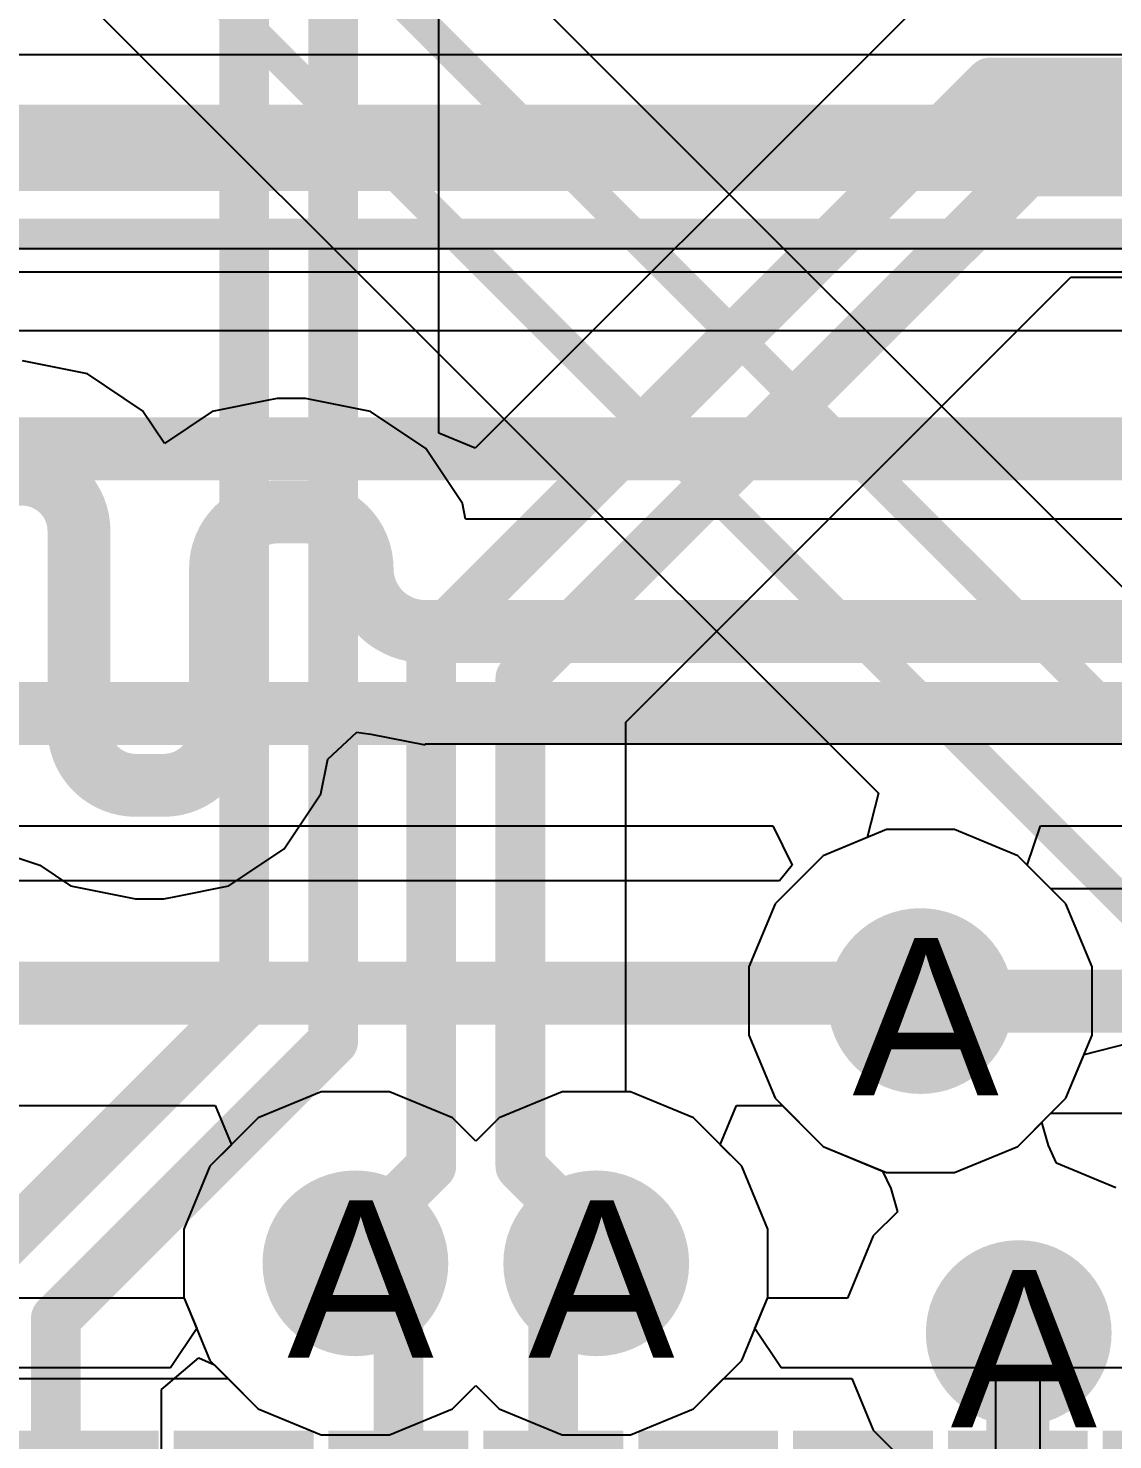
# Model space of a CAD drawing. Header units: inches. Extents: x 0 to 5271, y 0 to 5417.
# Drawn here: x 65.089 to 68.591, y 80.447 to 85.007 of the extents above; entities that cross this region are included whole.
import ezdxf

# ---------------------------------------------------------------- set-up
doc = ezdxf.new("R2010")
doc.units = ezdxf.units.IN
for name, color, linetype in [('Bottom Layer', 5, 'Continuous'), ('Drill Drawing', 1, 'Continuous'), ('L2_GND1', 16, 'Continuous'), ('L3_SIG1', 76, 'Continuous'), ('L4_PWR', 90, 'Continuous'), ('L5_GND2', 156, 'Continuous'), ('L6_SIG2', 130, 'Continuous'), ('L7_GND3', 216, 'Continuous'), ('Top Layer', 1, 'Continuous'), ('Top Solder', 216, 'Continuous'), ('Via Holes', 16, 'Continuous')]:
    doc.layers.add(name, color=color, linetype=linetype)
doc.styles.add('Arial', font='', dxfattribs={"height": 0.2})
doc.styles.get('Arial').set_extended_font_data('Arial')

# ---------------------------------------------------------------- blocks, each defined once
blk = doc.blocks.new('AS0B826_S78B_7H_23')
at = {"layer": 'Top Solder'}
for points in [[(-8.97592439, 26.43176578), (-8.52432509, 26.43176578), (-8.52432509, 24.33016978), (-8.97592439, 24.33016978)], [(-8.47579839, 26.43176578), (-8.02419909, 26.43176578), (-8.02419909, 24.33016978), (-8.47579839, 24.33016978)], [(-7.97592639, 26.43176578), (-7.52432709, 26.43176578), (-7.52432709, 24.33016978), (-7.97592639, 24.33016978)], [(-7.47580039, 26.43176578), (-7.02420109, 26.43176578), (-7.02420109, 24.33016978), (-7.47580039, 24.33016978)], [(-6.975674389999999, 26.43176578), (-6.524075089999999, 26.43176578), (-6.524075089999999, 24.33016978), (-6.975674389999999, 24.33016978)], [(-6.475548389999999, 26.43176578), (-6.023949089999999, 26.43176578), (-6.023949089999999, 24.33016978), (-6.475548389999999, 24.33016978)], [(-5.975676389999999, 26.43176578), (-5.52407709, 26.43176578), (-5.52407709, 24.33016978), (-5.975676389999999, 24.33016978)], [(-5.47555039, 26.43176578), (-5.02395109, 26.43176578), (-5.02395109, 24.33016978), (-5.47555039, 24.33016978)]]:
    blk.add_hatch(color=216, dxfattribs=at).paths.add_polyline_path(points)

msp = doc.modelspace()

# ---------------------------------------------------------------- hatches: boundary and pattern name
at = {"layer": 'Bottom Layer'}
h = msp.add_hatch(color=5, dxfattribs=at)
edge = h.paths.add_edge_path()
edge.add_arc((67.9704, 81.8642), 0.2999994, 0, 360)
h = msp.add_hatch(color=5, dxfattribs=at)
edge = h.paths.add_edge_path()
edge.add_arc((66.14540492, 81.01701347999999), 0.2999994, 0, 360)
h = msp.add_hatch(color=5, dxfattribs=at)
edge = h.paths.add_edge_path()
edge.add_arc((66.92320372, 81.01701347999999), 0.2999994, 0, 360)
h = msp.add_hatch(color=5, dxfattribs=at)
edge = h.paths.add_edge_path()
edge.add_arc((68.28764092, 80.79171548), 0.2999994, 0, 360)
at = {"layer": 'L2_GND1'}
h = msp.add_hatch(color=16, dxfattribs=at)
edge = h.paths.add_edge_path()
edge.add_arc((67.9704, 81.8642), 0.2999994, 0, 360)
h = msp.add_hatch(color=16, dxfattribs=at)
edge = h.paths.add_edge_path()
edge.add_arc((66.14540492, 81.01701347999999), 0.2999994, 0, 360)
h = msp.add_hatch(color=16, dxfattribs=at)
edge = h.paths.add_edge_path()
edge.add_arc((66.92320372, 81.01701347999999), 0.2999994, 0, 360)
h = msp.add_hatch(color=16, dxfattribs=at)
edge = h.paths.add_edge_path()
edge.add_arc((68.28764092, 80.79171548), 0.2999994, 0, 360)
at = {"layer": 'L3_SIG1'}
h = msp.add_hatch(color=76, dxfattribs=at)
edge = h.paths.add_edge_path()
edge.add_arc((67.9704, 81.8642), 0.2999994, 0, 360)
h = msp.add_hatch(color=76, dxfattribs=at)
edge = h.paths.add_edge_path()
edge.add_arc((66.14540492, 81.01701347999999), 0.2999994, 0, 360)
h = msp.add_hatch(color=76, dxfattribs=at)
edge = h.paths.add_edge_path()
edge.add_arc((66.92320372, 81.01701347999999), 0.2999994, 0, 360)
h = msp.add_hatch(color=76, dxfattribs=at)
edge = h.paths.add_edge_path()
edge.add_arc((68.28764092, 80.79171548), 0.2999994, 0, 360)
at = {"layer": 'L4_PWR'}
h = msp.add_hatch(color=90, dxfattribs=at)
edge = h.paths.add_edge_path()
edge.add_arc((67.9704, 81.8642), 0.2999994, 0, 360)
h = msp.add_hatch(color=90, dxfattribs=at)
edge = h.paths.add_edge_path()
edge.add_arc((66.14540492, 81.01701347999999), 0.2999994, 0, 360)
h = msp.add_hatch(color=90, dxfattribs=at)
edge = h.paths.add_edge_path()
edge.add_arc((66.92320372, 81.01701347999999), 0.2999994, 0, 360)
h = msp.add_hatch(color=90, dxfattribs=at)
edge = h.paths.add_edge_path()
edge.add_arc((68.28764092, 80.79171548), 0.2999994, 0, 360)
at = {"layer": 'L5_GND2'}
h = msp.add_hatch(color=156, dxfattribs=at)
edge = h.paths.add_edge_path()
edge.add_arc((67.9704, 81.8642), 0.2999994, 0, 360)
h = msp.add_hatch(color=156, dxfattribs=at)
edge = h.paths.add_edge_path()
edge.add_arc((66.14540492, 81.01701347999999), 0.2999994, 0, 360)
h = msp.add_hatch(color=156, dxfattribs=at)
edge = h.paths.add_edge_path()
edge.add_arc((66.92320372, 81.01701347999999), 0.2999994, 0, 360)
h = msp.add_hatch(color=156, dxfattribs=at)
edge = h.paths.add_edge_path()
edge.add_arc((68.28764092, 80.79171548), 0.2999994, 0, 360)
at = {"layer": 'L6_SIG2'}
h = msp.add_hatch(color=130, dxfattribs=at)
edge = h.paths.add_edge_path()
edge.add_arc((67.9704, 81.8642), 0.2999994, 0, 360)
h = msp.add_hatch(color=130, dxfattribs=at)
edge = h.paths.add_edge_path()
edge.add_arc((66.14540492, 81.01701347999999), 0.2999994, 0, 360)
h = msp.add_hatch(color=130, dxfattribs=at)
edge = h.paths.add_edge_path()
edge.add_arc((66.92320372, 81.01701347999999), 0.2999994, 0, 360)
h = msp.add_hatch(color=130, dxfattribs=at)
edge = h.paths.add_edge_path()
edge.add_arc((68.28764092, 80.79171548), 0.2999994, 0, 360)
at = {"layer": 'L7_GND3'}
h = msp.add_hatch(color=216, dxfattribs=at)
edge = h.paths.add_edge_path()
edge.add_arc((67.9704, 81.8642), 0.2999994, 0, 360)
h = msp.add_hatch(color=216, dxfattribs=at)
edge = h.paths.add_edge_path()
edge.add_arc((66.14540492, 81.01701347999999), 0.2999994, 0, 360)
h = msp.add_hatch(color=216, dxfattribs=at)
edge = h.paths.add_edge_path()
edge.add_arc((66.92320372, 81.01701347999999), 0.2999994, 0, 360)
h = msp.add_hatch(color=216, dxfattribs=at)
edge = h.paths.add_edge_path()
edge.add_arc((68.28764092, 80.79171548), 0.2999994, 0, 360)
at = {"layer": 'Top Layer'}
h = msp.add_hatch(color=1, dxfattribs=at)
edge = h.paths.add_edge_path()
edge.add_arc((67.9704, 81.8642), 0.2999994, 0, 360)
h = msp.add_hatch(color=1, dxfattribs=at)
edge = h.paths.add_edge_path()
edge.add_arc((66.14540492, 81.01701347999999), 0.2999994, 0, 360)
h = msp.add_hatch(color=1, dxfattribs=at)
edge = h.paths.add_edge_path()
edge.add_arc((66.92320372, 81.01701347999999), 0.2999994, 0, 360)
h = msp.add_hatch(color=1, dxfattribs=at)
edge = h.paths.add_edge_path()
edge.add_arc((68.28764092, 80.79171548), 0.2999994, 0, 360)
at = {"layer": 'Via Holes'}
h = msp.add_hatch(color=7, dxfattribs=at)
edge = h.paths.add_edge_path()
edge.add_arc((67.9704, 81.8642), 0.1499997, 0, 360)
h = msp.add_hatch(color=7, dxfattribs=at)
edge = h.paths.add_edge_path()
edge.add_arc((66.14540492, 81.01701347999999), 0.1499997, 0, 360)
h = msp.add_hatch(color=7, dxfattribs=at)
edge = h.paths.add_edge_path()
edge.add_arc((66.92320372, 81.01701347999999), 0.1499997, 0, 360)
h = msp.add_hatch(color=7, dxfattribs=at)
edge = h.paths.add_edge_path()
edge.add_arc((68.28764092, 80.79171548), 0.1499997, 0, 360)

# ---------------------------------------------------------------- linework, layer by layer
at = {"layer": 'Bottom Layer'}
for p, q in [((66.41471858, 83.69833653999999), (66.41471858, 95.3310006)), ((67.95494156, 85.07261878), (67.85958233999999, 84.97726209999999)), ((67.85956963999999, 84.97724939999999), (66.53205134, 83.64973364)), ((67.85957472, 84.97725702), (67.85956963999999, 84.97724939999999)), ((67.85958233999999, 84.97726209999999), (67.85957472, 84.97725702)), ((68.34174291999999, 84.0881224), (68.45644678, 84.20282879999999)), ((68.45644678, 84.20282879999999), (69.12533291999999, 84.20282879999999)), ((67.0191319, 82.76550884), (68.34173021999999, 84.08810969999999)), ((68.34173021999999, 84.08810969999999), (68.34173784, 84.08811478)), ((68.34173784, 84.08811478), (68.34174291999999, 84.0881224)), ((66.53205134, 83.64973364), (66.41471858, 83.69833653999999)), ((67.0191319, 81.57101288), (67.0191319, 82.76550884)), ((67.8602021, 82.41819939999999), (67.65658554, 82.3338587)), ((68.0805979, 82.41819939999999), (67.8602021, 82.41819939999999)), ((68.28421446, 82.3338587), (68.0805979, 82.41819939999999)), ((67.65658554, 82.3338587), (67.5007413, 82.17801446)), ((68.39130594, 82.22676722), (68.28421446, 82.3338587)), ((74.56870278, 82.22676722), (68.39130594, 82.22676722)), ((67.5007413, 82.17801446), (67.4164006, 81.9743979)), ((67.4164006, 81.9743979), (67.4164006, 81.7540021)), ((67.4164006, 81.7540021), (67.5007413, 81.55038554)), ((67.03340161999999, 81.57101288), (67.0191319, 81.57101288)), ((67.23701817999999, 81.48667217999999), (67.03340161999999, 81.57101288)), ((67.5007413, 81.55038554), (67.65658554, 81.39454129999999)), ((67.39286242, 81.33082793999999), (67.23701817999999, 81.48667217999999)), ((68.28421446, 81.39454129999999), (68.39130594, 81.50163278)), ((68.39130594, 81.50163278), (74.4185329, 81.50163278)), ((67.65658554, 81.39454129999999), (67.8602021, 81.31020059999999)), ((68.0805979, 81.31020059999999), (68.28421446, 81.39454129999999)), ((67.47720311999998, 81.12721137999999), (67.39286242, 81.33082793999999)), ((67.8602021, 81.31020059999999), (68.0805979, 81.31020059999999)), ((67.47720311999998, 80.90681558), (67.47720311999998, 81.12721137999999)), ((67.39286242, 80.70319901999999), (67.47720311999998, 80.90681558)), ((65.51901043999999, 80.60940697999999), (65.63955121999999, 80.71173087999999)), ((65.63955121999999, 80.71173087999999), (65.68985338, 80.68909186)), ((65.68985338, 80.68909186), (65.83159046, 80.54735477999999)), ((67.23701817999999, 80.54735477999999), (67.39286242, 80.70319901999999)), ((66.45921938, 80.54735477999999), (66.53430432, 80.62243971999999)), ((66.53430432, 80.62243971999999), (66.60938926, 80.54735477999999)), ((65.51901043999999, 78.07510927999999), (65.51901043999999, 80.60940697999999)), ((65.83159046, 80.54735477999999), (66.03520701999999, 80.46301408)), ((66.25560282, 80.46301408), (66.45921938, 80.54735477999999)), ((66.60938926, 80.54735477999999), (66.81300582, 80.46301408)), ((67.03340161999999, 80.46301408), (67.23701817999999, 80.54735477999999)), ((66.03520701999999, 80.46301408), (66.25560282, 80.46301408)), ((66.81300582, 80.46301408), (67.03340161999999, 80.46301408))]:
    msp.add_line(p, q, dxfattribs=at)
for points in [[(65.78599999999999, 81.85398665999999, 0.16077946, 0.16077946, 0), (65.78599999999999, 95.57120585999999, 0.16077946, 0.16077946, 0)], [(66.07377946, 81.734787, 0.16077946, 0.16077946, 0), (66.07377946, 95.57120585999999, 0.16077946, 0.16077946, 0)], [(68.10065628, 84.73617292, 0.16077946, 0.16077946, 0), (68.1960282, 84.83154483999999, 0.16077946, 0.16077946, 0)], [(68.1960282, 84.83154483999999, 0.16077946, 0.16077946, 0), (69.12533291999999, 84.83154483999999, 0.16077946, 0.16077946, 0)], [(66.39041585999999, 83.02593504, 0.16077946, 0.16077946, 0), (68.10065628, 84.73617546, 0.16077946, 0.16077946, 0)], [(68.10065628, 84.73617292, 0.16077946, 0.16077946, 0), (68.10065628, 84.73617546, 0.16077946, 0.16077946, 0)], [(68.10065374, 84.32919634, 0.16077946, 0.16077946, 0), (68.31522532, 84.54376792, 0.16077946, 0.16077946, 0)], [(68.31522532, 84.54376792, 0.16077946, 0.16077946, 0), (69.12533291999999, 84.54376792, 0.16077946, 0.16077946, 0)], [(66.67819277999999, 82.90673284, 0.16077946, 0.16077946, 0), (68.10065628, 84.32919634, 0.16077946, 0.16077946, 0)], [(68.10065374, 84.32919634, 0.16077946, 0.16077946, 0), (68.10065628, 84.32919634, 0.16077946, 0.16077946, 0)], [(66.39041078, 83.02593504, 0.16077946, 0.16077946, 0), (66.39041332, 83.02593504, 0.16077946, 0.16077946, 0)], [(66.39041332, 81.33080761999999, 0.16077946, 0.16077946, 0), (66.39041332, 83.02593504, 0.16077946, 0.16077946, 0)], [(66.39041332, 83.02593504, 0.16077946, 0.16077946, 0), (66.39041585999999, 83.02593504, 0.16077946, 0.16077946, 0)], [(66.67819277999999, 81.33080761999999, 0.16077946, 0.16077946, 0), (66.67819277999999, 82.90673284, 0.16077946, 0.16077946, 0)], [(67.9704, 81.8642, 0.2032, 0.2032, 0), (74.56871548, 81.8642, 0.2032, 0.2032, 0)], [(64.89029185999999, 80.95827852000001, 0.16077946, 0.16077946, 0), (65.78599999999999, 81.85398665999999, 0.16077946, 0.16077946, 0)], [(65.17807132, 80.83907886, 0.16077946, 0.16077946, 0), (66.07377946, 81.734787, 0.16077946, 0.16077946, 0)], [(66.14540492, 81.08579922, 0.16077946, 0.16077946, 0), (66.39041332, 81.33080761999999, 0.16077946, 0.16077946, 0)], [(66.67819277999999, 81.33080761999999, 0.16077946, 0.16077946, 0), (66.92320372, 81.08579668, 0.16077946, 0.16077946, 0)], [(66.14540492, 81.01701347999999, 0.16077946, 0.16077946, 0), (66.14540492, 81.08579922, 0.16077946, 0.16077946, 0)], [(66.92320372, 81.01701347999999, 0.16077946, 0.16077946, 0), (66.92320372, 81.08579668, 0.16077946, 0.16077946, 0)], [(65.17807132, 77.83490402, 0.16077946, 0.16077946, 0), (65.17807132, 80.83907886, 0.16077946, 0.16077946, 0)]]:
    msp.add_lwpolyline(points, format="xyseb", dxfattribs=at)
for points in [[(68.1558327, 84.83154483999999, 0.08038846, 0.08038846, 1), (68.2362237, 84.83154483999999, 0.08038846, 0.08038846, 1)], [(68.1558327, 84.83154483999999, 0.08038846, 0.08038846, 1), (68.2362237, 84.83154483999999, 0.08038846, 0.08038846, 1)], [(68.06046077999999, 84.73617546, 0.08038846, 0.08038846, 1), (68.14085177999999, 84.73617546, 0.08038846, 0.08038846, 1)], [(68.06046077999999, 84.73617546, 0.08038846, 0.08038846, 1), (68.14085177999999, 84.73617546, 0.08038846, 0.08038846, 1)], [(68.06046077999999, 84.73617292, 0.08038846, 0.08038846, 1), (68.14085177999999, 84.73617292, 0.08038846, 0.08038846, 1)], [(68.06046077999999, 84.73617292, 0.08038846, 0.08038846, 1), (68.14085177999999, 84.73617292, 0.08038846, 0.08038846, 1)], [(68.27502982, 84.54376792, 0.08038846, 0.08038846, 1), (68.35542081999999, 84.54376792, 0.08038846, 0.08038846, 1)], [(68.27502982, 84.54376792, 0.08038846, 0.08038846, 1), (68.35542081999999, 84.54376792, 0.08038846, 0.08038846, 1)], [(68.06045823999999, 84.32919634, 0.08038846, 0.08038846, 1), (68.14084924, 84.32919634, 0.08038846, 0.08038846, 1)], [(68.06045823999999, 84.32919634, 0.08038846, 0.08038846, 1), (68.14084924, 84.32919634, 0.08038846, 0.08038846, 1)], [(68.06046077999999, 84.32919634, 0.08038846, 0.08038846, 1), (68.14085177999999, 84.32919634, 0.08038846, 0.08038846, 1)], [(68.06046077999999, 84.32919634, 0.08038846, 0.08038846, 1), (68.14085177999999, 84.32919634, 0.08038846, 0.08038846, 1)], [(66.35021527999999, 83.02593504, 0.08038846, 0.08038846, 1), (66.43060627999999, 83.02593504, 0.08038846, 0.08038846, 1)], [(66.35021782, 83.02593504, 0.08038846, 0.08038846, 1), (66.43060882, 83.02593504, 0.08038846, 0.08038846, 1)], [(66.35021782, 83.02593504, 0.08038846, 0.08038846, 1), (66.43060882, 83.02593504, 0.08038846, 0.08038846, 1)], [(66.35021782, 83.02593504, 0.08038846, 0.08038846, 1), (66.43060882, 83.02593504, 0.08038846, 0.08038846, 1)], [(66.35022036, 83.02593504, 0.08038846, 0.08038846, 1), (66.43061136, 83.02593504, 0.08038846, 0.08038846, 1)], [(66.35022036, 83.02593504, 0.08038846, 0.08038846, 1), (66.43061136, 83.02593504, 0.08038846, 0.08038846, 1)], [(66.63799728, 82.90673284, 0.08038846, 0.08038846, 1), (66.71838828, 82.90673284, 0.08038846, 0.08038846, 1)], [(66.63799728, 82.90673284, 0.08038846, 0.08038846, 1), (66.71838828, 82.90673284, 0.08038846, 0.08038846, 1)], [(67.91959999999999, 81.8642, 0.1016, 0.1016, 1), (68.0212, 81.8642, 0.1016, 0.1016, 1)], [(65.74580449999999, 81.85398665999999, 0.08038846, 0.08038846, 1), (65.8261955, 81.85398665999999, 0.08038846, 0.08038846, 1)], [(65.74580449999999, 81.85398665999999, 0.08038846, 0.08038846, 1), (65.8261955, 81.85398665999999, 0.08038846, 0.08038846, 1)], [(66.03358396, 81.734787, 0.08038846, 0.08038846, 1), (66.11397496, 81.734787, 0.08038846, 0.08038846, 1)], [(66.03358396, 81.734787, 0.08038846, 0.08038846, 1), (66.11397496, 81.734787, 0.08038846, 0.08038846, 1)], [(66.35021782, 81.33080761999999, 0.08038846, 0.08038846, 1), (66.43060882, 81.33080761999999, 0.08038846, 0.08038846, 1)], [(66.35021782, 81.33080761999999, 0.08038846, 0.08038846, 1), (66.43060882, 81.33080761999999, 0.08038846, 0.08038846, 1)], [(66.63799728, 81.33080761999999, 0.08038846, 0.08038846, 1), (66.71838828, 81.33080761999999, 0.08038846, 0.08038846, 1)], [(66.63799728, 81.33080761999999, 0.08038846, 0.08038846, 1), (66.71838828, 81.33080761999999, 0.08038846, 0.08038846, 1)], [(66.10520942, 81.08579922, 0.08038846, 0.08038846, 1), (66.18560042, 81.08579922, 0.08038846, 0.08038846, 1)], [(66.10520942, 81.08579922, 0.08038846, 0.08038846, 1), (66.18560042, 81.08579922, 0.08038846, 0.08038846, 1)], [(66.88300822000001, 81.08579668, 0.08038846, 0.08038846, 1), (66.96339921999999, 81.08579668, 0.08038846, 0.08038846, 1)], [(66.88300822000001, 81.08579668, 0.08038846, 0.08038846, 1), (66.96339921999999, 81.08579668, 0.08038846, 0.08038846, 1)], [(66.10520942, 81.01701347999999, 0.08038846, 0.08038846, 1), (66.18560042, 81.01701347999999, 0.08038846, 0.08038846, 1)], [(66.88300822000001, 81.01701347999999, 0.08038846, 0.08038846, 1), (66.96339921999999, 81.01701347999999, 0.08038846, 0.08038846, 1)], [(65.13787581999999, 80.83907886, 0.08038846, 0.08038846, 1), (65.21826682, 80.83907886, 0.08038846, 0.08038846, 1)], [(65.13787581999999, 80.83907886, 0.08038846, 0.08038846, 1), (65.21826682, 80.83907886, 0.08038846, 0.08038846, 1)]]:
    msp.add_lwpolyline(points, format="xyseb", close=True, dxfattribs=at)
at = {"layer": 'L2_GND1'}
for p, q in [((60.80313468, 84.21943278), (110.08581742, 84.21943278)), ((65.10258759999999, 83.9256132), (65.06973778, 83.9321537)), ((65.27983642, 83.89035546), (65.10258759999999, 83.9256132)), ((65.45795392, 83.77134122), (65.27983642, 83.89035546)), ((65.89268761999999, 83.8102591), (65.85983526, 83.8037186)), ((65.98413778, 83.8102591), (65.89268761999999, 83.8102591)), ((65.89268761999999, 83.8102591), (65.89268761999999, 83.8102591)), ((66.0169876, 83.8037186), (65.98413778, 83.8102591)), ((65.52861926, 83.66558323999999), (65.45795392, 83.77134122)), ((65.68258898, 83.76846086), (65.52861926, 83.66558323999999)), ((65.85983526, 83.8037186), (65.68258898, 83.76846086)), ((66.19423642, 83.76846086), (66.0169876, 83.8037186)), ((66.37235392, 83.64944661999999), (66.19423642, 83.76846086)), ((66.49136816, 83.47132912), (66.37235392, 83.64944661999999)), ((66.50146466, 83.42056722), (66.49136816, 83.47132912)), ((101.4475873, 83.42056722), (66.50146466, 83.42056722)), ((66.05648714, 82.64601961999999), (66.15006328, 82.73285714)), ((66.15006328, 82.73285714), (66.16349987999999, 82.73094452)), ((66.16349987999999, 82.73094452), (66.19561309999999, 82.72618202)), ((66.19561309999999, 82.72618202), (66.3702127, 82.69145259999999)), ((66.3702127, 82.69145259999999), (66.3702127, 82.69543278)), ((66.3702127, 82.69543278), (88.49749381999999, 82.69543278)), ((66.03416816, 82.5338202), (66.05648714, 82.64601961999999)), ((65.91515392, 82.3557027), (66.03416816, 82.5338202)), ((67.8602021, 82.41819939999999), (67.65658554, 82.3338587)), ((68.0805979, 82.41819939999999), (67.8602021, 82.41819939999999)), ((68.28421446, 82.3338587), (68.0805979, 82.41819939999999)), ((65.73703642, 82.23668846), (65.91515392, 82.3557027)), ((65.00075138, 82.34465877999999), (65.12581082, 82.30322376)), ((65.12581082, 82.30322376), (65.22538897999999, 82.23668846)), ((67.65658554, 82.3338587), (67.5007413, 82.17801446)), ((68.4400587, 82.17801446), (68.28421446, 82.3338587)), ((65.22538897999999, 82.23668846), (65.4026378, 82.20143072)), ((65.55979014, 82.20143072), (65.73703642, 82.23668846)), ((65.4026378, 82.20143072), (65.43548761999999, 82.19489022)), ((65.43548761999999, 82.19489022), (65.52693778, 82.19489022)), ((65.52693778, 82.19489022), (65.55979014, 82.20143072)), ((65.52693778, 82.19489022), (65.52693778, 82.19489022)), ((67.5007413, 82.17801446), (67.4164006, 81.9743979)), ((68.52439940000001, 81.9743979), (68.4400587, 82.17801446)), ((67.4164006, 81.9743979), (67.4164006, 81.7540021)), ((68.52439940000001, 81.7540021), (68.52439940000001, 81.9743979)), ((67.4164006, 81.7540021), (67.5007413, 81.55038554)), ((68.4400587, 81.55038554), (68.52439940000001, 81.7540021)), ((66.03520701999999, 81.57101288), (65.83159046, 81.48667217999999)), ((66.25560282, 81.57101288), (66.03520701999999, 81.57101288)), ((66.45921938, 81.48667217999999), (66.25560282, 81.57101288)), ((66.81300582, 81.57101288), (66.60938926, 81.48667217999999)), ((67.03340161999999, 81.57101288), (66.81300582, 81.57101288)), ((67.23701817999999, 81.48667217999999), (67.03340161999999, 81.57101288)), ((67.5007413, 81.55038554), (67.65658554, 81.39454129999999)), ((68.28421446, 81.39454129999999), (68.4400587, 81.55038554)), ((65.83159046, 81.48667217999999), (65.67574622, 81.33082793999999)), ((66.53430432, 81.41158723999999), (66.45921938, 81.48667217999999)), ((66.60938926, 81.48667217999999), (66.53430432, 81.41158723999999)), ((67.39286242, 81.33082793999999), (67.23701817999999, 81.48667217999999)), ((67.65658554, 81.39454129999999), (67.8602021, 81.31020059999999)), ((68.0805979, 81.31020059999999), (68.28421446, 81.39454129999999)), ((65.67574622, 81.33082793999999), (65.59140552, 81.12721137999999)), ((67.47720311999998, 81.12721137999999), (67.39286242, 81.33082793999999)), ((67.8602021, 81.31020059999999), (68.0805979, 81.31020059999999)), ((65.59140552, 81.12721137999999), (65.59140552, 80.90681558)), ((67.47720311999998, 80.90681558), (67.47720311999998, 81.12721137999999)), ((65.59140552, 80.90681558), (65.67574622, 80.70319901999999)), ((67.39286242, 80.70319901999999), (67.47720311999998, 80.90681558)), ((65.67574622, 80.70319901999999), (65.83159046, 80.54735477999999)), ((67.23701817999999, 80.54735477999999), (67.39286242, 80.70319901999999)), ((66.45921938, 80.54735477999999), (66.53430432, 80.62243971999999)), ((66.53430432, 80.62243971999999), (66.60938926, 80.54735477999999)), ((65.83159046, 80.54735477999999), (66.03520701999999, 80.46301408)), ((66.25560282, 80.46301408), (66.45921938, 80.54735477999999)), ((66.60938926, 80.54735477999999), (66.81300582, 80.46301408)), ((67.03340161999999, 80.46301408), (67.23701817999999, 80.54735477999999)), ((66.03520701999999, 80.46301408), (66.25560282, 80.46301408)), ((66.81300582, 80.46301408), (67.03340161999999, 80.46301408))]:
    msp.add_line(p, q, dxfattribs=at)
for points in [[(61.75212439999999, 84.582, 0.2032, 0.2032, 0), (110.236, 84.582, 0.2032, 0.2032, 0)], [(64.9782927, 83.566, 0.2032, 0.2032, 0), (65.06973269999999, 83.566, 0.2032, 0.2032, 0)], [(65.06973269999999, 83.566, 0.2032, 0.2032, -0.4142135623730951), (65.2526127, 83.38311999999999, 0.2032, 0.2032, 0)], [(65.70981269999999, 83.2612254, 0.2032, 0.2032, -0.4142135623730951), (65.8926927, 83.44410539999998, 0.2032, 0.2032, 0)], [(65.8926927, 83.44410539999998, 0.2032, 0.2032, 0), (65.98413269999999, 83.44410539999998, 0.2032, 0.2032, 0)], [(65.98413269999999, 83.44410539999998, 0.2032, 0.2032, -0.4142135623730951), (66.1670127, 83.2612254, 0.2032, 0.2032, 0)], [(65.2526127, 82.74392392, 0.2032, 0.2032, 0), (65.2526127, 83.38311999999999, 0.2032, 0.2032, 0)], [(65.70981269999999, 82.74392392, 0.2032, 0.2032, 0), (65.70981269999999, 83.2612254, 0.2032, 0.2032, 0)], [(66.1670127, 83.2612, 0.2032, 0.2032, 0), (66.1670127, 83.2612254, 0.2032, 0.2032, 0)], [(66.3702127, 83.05799999999999, 0.2032, 0.2032, -0.4142135623730951), (66.1670127, 83.2612, 0.2032, 0.2032, 0)], [(66.3702127, 83.05799999999999, 0.2032, 0.2032, 0), (68.29906076, 83.05799999999999, 0.2032, 0.2032, 0)], [(68.29906076, 83.05799999999999, 0.2032, 0.2032, 0), (101.4476, 83.05799999999999, 0.2032, 0.2032, 0)], [(65.4354927, 82.56104391999999, 0.2032, 0.2032, -0.4142135623730951), (65.2526127, 82.74392392, 0.2032, 0.2032, 0)], [(65.70981269999999, 82.74392392, 0.2032, 0.2032, -0.4142135623730951), (65.5269327, 82.56104391999999, 0.2032, 0.2032, 0)], [(65.4354927, 82.56104391999999, 0.2032, 0.2032, 0), (65.5269327, 82.56104391999999, 0.2032, 0.2032, 0)]]:
    msp.add_lwpolyline(points, format="xyseb", dxfattribs=at)
for points in [[(65.0189327, 83.566, 0.1016, 0.1016, 1), (65.1205327, 83.566, 0.1016, 0.1016, 1)], [(65.0189327, 83.566, 0.1016, 0.1016, 1), (65.1205327, 83.566, 0.1016, 0.1016, 1)], [(65.8418927, 83.44410539999998, 0.1016, 0.1016, 1), (65.9434927, 83.44410539999998, 0.1016, 0.1016, 1)], [(65.8418927, 83.44410539999998, 0.1016, 0.1016, 1), (65.9434927, 83.44410539999998, 0.1016, 0.1016, 1)], [(65.9333327, 83.44410539999998, 0.1016, 0.1016, 1), (66.0349327, 83.44410539999998, 0.1016, 0.1016, 1)], [(65.9333327, 83.44410539999998, 0.1016, 0.1016, 1), (66.0349327, 83.44410539999998, 0.1016, 0.1016, 1)], [(65.20181269999999, 83.38311999999999, 0.1016, 0.1016, 1), (65.3034127, 83.38311999999999, 0.1016, 0.1016, 1)], [(65.20181269999999, 83.38311999999999, 0.1016, 0.1016, 1), (65.3034127, 83.38311999999999, 0.1016, 0.1016, 1)], [(65.65901269999999, 83.2612254, 0.1016, 0.1016, 1), (65.7606127, 83.2612254, 0.1016, 0.1016, 1)], [(65.65901269999999, 83.2612254, 0.1016, 0.1016, 1), (65.7606127, 83.2612254, 0.1016, 0.1016, 1)], [(66.11621269999999, 83.2612254, 0.1016, 0.1016, 1), (66.2178127, 83.2612254, 0.1016, 0.1016, 1)], [(66.11621269999999, 83.2612254, 0.1016, 0.1016, 1), (66.2178127, 83.2612254, 0.1016, 0.1016, 1)], [(66.11621269999999, 83.2612, 0.1016, 0.1016, 1), (66.2178127, 83.2612, 0.1016, 0.1016, 1)], [(66.11621269999999, 83.2612, 0.1016, 0.1016, 1), (66.2178127, 83.2612, 0.1016, 0.1016, 1)], [(66.31941269999999, 83.05799999999999, 0.1016, 0.1016, 1), (66.42101269999999, 83.05799999999999, 0.1016, 0.1016, 1)], [(66.31941269999999, 83.05799999999999, 0.1016, 0.1016, 1), (66.42101269999999, 83.05799999999999, 0.1016, 0.1016, 1)], [(68.24826076, 83.05799999999999, 0.1016, 0.1016, 1), (68.34986076, 83.05799999999999, 0.1016, 0.1016, 1)], [(68.24826076, 83.05799999999999, 0.1016, 0.1016, 1), (68.34986076, 83.05799999999999, 0.1016, 0.1016, 1)], [(65.20181269999999, 82.74392392, 0.1016, 0.1016, 1), (65.3034127, 82.74392392, 0.1016, 0.1016, 1)], [(65.20181269999999, 82.74392392, 0.1016, 0.1016, 1), (65.3034127, 82.74392392, 0.1016, 0.1016, 1)], [(65.65901269999999, 82.74392392, 0.1016, 0.1016, 1), (65.7606127, 82.74392392, 0.1016, 0.1016, 1)], [(65.65901269999999, 82.74392392, 0.1016, 0.1016, 1), (65.7606127, 82.74392392, 0.1016, 0.1016, 1)], [(65.38469269999999, 82.56104391999999, 0.1016, 0.1016, 1), (65.48629269999999, 82.56104391999999, 0.1016, 0.1016, 1)], [(65.38469269999999, 82.56104391999999, 0.1016, 0.1016, 1), (65.48629269999999, 82.56104391999999, 0.1016, 0.1016, 1)], [(65.4761327, 82.56104391999999, 0.1016, 0.1016, 1), (65.5777327, 82.56104391999999, 0.1016, 0.1016, 1)], [(65.4761327, 82.56104391999999, 0.1016, 0.1016, 1), (65.5777327, 82.56104391999999, 0.1016, 0.1016, 1)]]:
    msp.add_lwpolyline(points, format="xyseb", close=True, dxfattribs=at)
at = {"layer": 'L3_SIG1'}
for p, q in [((67.8602021, 82.41819939999999), (67.65658554, 82.3338587)), ((68.0805979, 82.41819939999999), (67.8602021, 82.41819939999999)), ((68.28421446, 82.3338587), (68.0805979, 82.41819939999999)), ((67.65658554, 82.3338587), (67.5007413, 82.17801446)), ((68.4400587, 82.17801446), (68.28421446, 82.3338587)), ((67.5007413, 82.17801446), (67.4164006, 81.9743979)), ((68.52439940000001, 81.9743979), (68.4400587, 82.17801446)), ((67.4164006, 81.9743979), (67.4164006, 81.7540021)), ((68.52439940000001, 81.7540021), (68.52439940000001, 81.9743979)), ((67.4164006, 81.7540021), (67.5007413, 81.55038554)), ((68.4400587, 81.55038554), (68.52439940000001, 81.7540021)), ((66.03520701999999, 81.57101288), (65.83159046, 81.48667217999999)), ((66.25560282, 81.57101288), (66.03520701999999, 81.57101288)), ((66.45921938, 81.48667217999999), (66.25560282, 81.57101288)), ((66.81300582, 81.57101288), (66.60938926, 81.48667217999999)), ((67.03340161999999, 81.57101288), (66.81300582, 81.57101288)), ((67.23701817999999, 81.48667217999999), (67.03340161999999, 81.57101288)), ((67.5007413, 81.55038554), (67.65658554, 81.39454129999999)), ((68.28421446, 81.39454129999999), (68.4400587, 81.55038554)), ((65.83159046, 81.48667217999999), (65.67574622, 81.33082793999999)), ((66.53430432, 81.41158723999999), (66.45921938, 81.48667217999999)), ((66.60938926, 81.48667217999999), (66.53430432, 81.41158723999999)), ((67.39286242, 81.33082793999999), (67.23701817999999, 81.48667217999999)), ((67.65658554, 81.39454129999999), (67.8602021, 81.31020059999999)), ((68.0805979, 81.31020059999999), (68.28421446, 81.39454129999999)), ((65.67574622, 81.33082793999999), (65.59140552, 81.12721137999999)), ((67.47720311999998, 81.12721137999999), (67.39286242, 81.33082793999999)), ((67.8602021, 81.31020059999999), (68.0805979, 81.31020059999999)), ((65.59140552, 81.12721137999999), (65.59140552, 80.90681558)), ((67.47720311999998, 80.90681558), (67.47720311999998, 81.12721137999999)), ((65.59140552, 80.90681558), (65.67574622, 80.70319901999999)), ((67.39286242, 80.70319901999999), (67.47720311999998, 80.90681558)), ((65.67574622, 80.70319901999999), (65.83159046, 80.54735477999999)), ((67.23701817999999, 80.54735477999999), (67.39286242, 80.70319901999999)), ((66.45921938, 80.54735477999999), (66.53430432, 80.62243971999999)), ((66.53430432, 80.62243971999999), (66.60938926, 80.54735477999999)), ((65.83159046, 80.54735477999999), (66.03520701999999, 80.46301408)), ((66.25560282, 80.46301408), (66.45921938, 80.54735477999999)), ((66.60938926, 80.54735477999999), (66.81300582, 80.46301408)), ((67.03340161999999, 80.46301408), (67.23701817999999, 80.54735477999999)), ((66.03520701999999, 80.46301408), (66.25560282, 80.46301408)), ((66.81300582, 80.46301408), (67.03340161999999, 80.46301408))]:
    msp.add_line(p, q, dxfattribs=at)
at = {"layer": 'L4_PWR'}
for p, q in [((67.8602021, 82.41819939999999), (67.65658554, 82.3338587)), ((68.0805979, 82.41819939999999), (67.8602021, 82.41819939999999)), ((68.28421446, 82.3338587), (68.0805979, 82.41819939999999)), ((67.65658554, 82.3338587), (67.5007413, 82.17801446)), ((68.4400587, 82.17801446), (68.28421446, 82.3338587)), ((67.5007413, 82.17801446), (67.4164006, 81.9743979)), ((68.52439940000001, 81.9743979), (68.4400587, 82.17801446)), ((67.4164006, 81.9743979), (67.4164006, 81.7540021)), ((68.52439940000001, 81.7540021), (68.52439940000001, 81.9743979)), ((67.4164006, 81.7540021), (67.5007413, 81.55038554)), ((68.4400587, 81.55038554), (68.52439940000001, 81.7540021)), ((66.03520701999999, 81.57101288), (65.83159046, 81.48667217999999)), ((66.25560282, 81.57101288), (66.03520701999999, 81.57101288)), ((66.45921938, 81.48667217999999), (66.25560282, 81.57101288)), ((66.81300582, 81.57101288), (66.60938926, 81.48667217999999)), ((67.03340161999999, 81.57101288), (66.81300582, 81.57101288)), ((67.23701817999999, 81.48667217999999), (67.03340161999999, 81.57101288)), ((67.5007413, 81.55038554), (67.65658554, 81.39454129999999)), ((68.36238804, 81.47271488), (68.4400587, 81.55038554)), ((65.83159046, 81.48667217999999), (65.67574622, 81.33082793999999)), ((66.53430432, 81.41158723999999), (66.45921938, 81.48667217999999)), ((66.60938926, 81.48667217999999), (66.53430432, 81.41158723999999)), ((67.39286242, 81.33082793999999), (67.23701817999999, 81.48667217999999)), ((68.38337606, 81.39752834), (68.36238804, 81.47271488)), ((67.65658554, 81.39454129999999), (67.84807106, 81.31522471999999)), ((68.40996985999999, 81.34069075999999), (68.38337606, 81.39752834)), ((65.67574622, 81.33082793999999), (65.59140552, 81.12721137999999)), ((67.47720311999998, 81.12721137999999), (67.39286242, 81.33082793999999)), ((67.84807106, 81.31522471999999), (67.87466486, 81.25838714)), ((68.60145538, 81.26137417999999), (68.40996985999999, 81.34069075999999)), ((67.87466486, 81.25838714), (67.89565288, 81.18320059999999)), ((67.89565288, 81.18320059999999), (67.81798222, 81.10552994)), ((65.59140552, 81.12721137999999), (65.59140552, 80.90681812)), ((67.47720311999998, 80.90681812), (67.47720311999998, 81.12721137999999)), ((67.81798222, 81.10552994), (67.73449496, 80.90397586)), ((65.5895056, 80.90397586), (64.9916658, 80.90397586)), ((65.59140552, 80.90681812), (65.5895056, 80.90397586)), ((67.47910304, 80.90397586), (67.47720311999998, 80.90681812)), ((67.73449496, 80.90397586), (67.47910304, 80.90397586)), ((58.37966987999999, 80.645), (65.73394524, 80.645)), ((65.73394524, 80.645), (65.83159046, 80.54735477999999)), ((66.45921938, 80.54735477999999), (66.53430432, 80.62243971999999)), ((66.53430432, 80.62243971999999), (66.60938926, 80.54735477999999)), ((67.23701817999999, 80.54735477999999), (67.3346634, 80.645)), ((67.3346634, 80.645), (67.74876721999999, 80.645)), ((67.74876721999999, 80.645), (67.81798222, 80.47790101999999)), ((65.83159046, 80.54735477999999), (66.03520701999999, 80.46301408)), ((66.25560282, 80.46301408), (66.45921938, 80.54735477999999)), ((66.60938926, 80.54735477999999), (66.81300582, 80.46301408)), ((67.03340161999999, 80.46301408), (67.23701817999999, 80.54735477999999)), ((67.81798222, 80.47790101999999), (67.97382646, 80.32205678)), ((66.03520701999999, 80.46301408), (66.25560282, 80.46301408)), ((66.81300582, 80.46301408), (67.03340161999999, 80.46301408))]:
    msp.add_line(p, q, dxfattribs=at)
at = {"layer": 'L5_GND2'}
for p, q in [((81.97969379999999, 84.92067598), (64.14964056, 84.92067598)), ((55.73338612, 84.0298929), (82.06660498, 84.0298929)), ((67.8602021, 82.41819939999999), (67.65658554, 82.3338587)), ((68.0805979, 82.41819939999999), (67.8602021, 82.41819939999999)), ((68.28421446, 82.3338587), (68.0805979, 82.41819939999999)), ((67.65658554, 82.3338587), (67.5007413, 82.17801446)), ((68.4400587, 82.17801446), (68.28421446, 82.3338587)), ((67.5007413, 82.17801446), (67.4164006, 81.9743979)), ((68.52439940000001, 81.9743979), (68.4400587, 82.17801446)), ((67.4164006, 81.9743979), (67.4164006, 81.7540021)), ((68.52439940000001, 81.7540021), (68.52439940000001, 81.9743979)), ((67.4164006, 81.7540021), (67.5007413, 81.55038554)), ((68.4400587, 81.55038554), (68.52439940000001, 81.7540021)), ((66.03520701999999, 81.57101288), (65.83159046, 81.48667217999999)), ((66.25560282, 81.57101288), (66.03520701999999, 81.57101288)), ((66.45921938, 81.48667217999999), (66.25560282, 81.57101288)), ((66.81300582, 81.57101288), (66.60938926, 81.48667217999999)), ((67.03340161999999, 81.57101288), (66.81300582, 81.57101288)), ((67.23701817999999, 81.48667217999999), (67.03340161999999, 81.57101288)), ((67.5007413, 81.55038554), (67.65658554, 81.39454129999999)), ((68.28421446, 81.39454129999999), (68.4400587, 81.55038554)), ((65.83159046, 81.48667217999999), (65.67574622, 81.33082793999999)), ((66.53430432, 81.41158723999999), (66.45921938, 81.48667217999999)), ((66.60938926, 81.48667217999999), (66.53430432, 81.41158723999999)), ((67.39286242, 81.33082793999999), (67.23701817999999, 81.48667217999999)), ((67.65658554, 81.39454129999999), (67.8602021, 81.31020059999999)), ((68.0805979, 81.31020059999999), (68.28421446, 81.39454129999999)), ((65.67574622, 81.33082793999999), (65.59140552, 81.12721137999999)), ((67.47720311999998, 81.12721137999999), (67.39286242, 81.33082793999999)), ((67.8602021, 81.31020059999999), (68.0805979, 81.31020059999999)), ((65.59140552, 81.12721137999999), (65.59140552, 80.90681558)), ((67.47720311999998, 80.90681558), (67.47720311999998, 81.12721137999999)), ((65.59140552, 80.90681558), (65.67574622, 80.70319901999999)), ((67.39286242, 80.70319901999999), (67.47720311999998, 80.90681558)), ((65.67574622, 80.70319901999999), (65.83159046, 80.54735477999999)), ((67.23701817999999, 80.54735477999999), (67.39286242, 80.70319901999999)), ((66.45921938, 80.54735477999999), (66.53430432, 80.62243971999999)), ((66.53430432, 80.62243971999999), (66.60938926, 80.54735477999999)), ((65.83159046, 80.54735477999999), (66.03520701999999, 80.46301408)), ((66.25560282, 80.46301408), (66.45921938, 80.54735477999999)), ((66.60938926, 80.54735477999999), (66.81300582, 80.46301408)), ((67.03340161999999, 80.46301408), (67.23701817999999, 80.54735477999999)), ((66.03520701999999, 80.46301408), (66.25560282, 80.46301408)), ((66.81300582, 80.46301408), (67.03340161999999, 80.46301408))]:
    msp.add_line(p, q, dxfattribs=at)
for points in [[(64.42308172, 84.60990444, 0.1016, 0.1016, 0), (82.30685088, 84.60990444, 0.1016, 0.1016, 0)], [(50.3537474, 84.34066444, 0.1016, 0.1016, 0), (82.19532964, 84.34066444, 0.1016, 0.1016, 0)]]:
    msp.add_lwpolyline(points, format="xyseb", dxfattribs=at)
at = {"layer": 'L6_SIG2'}
for p, q in [((62.21114049999999, 82.43051586), (67.49351753999998, 82.43051586)), ((67.49351753999998, 82.43051586), (67.5554275, 82.30351585999999)), ((68.3145573, 82.30351585999999), (68.3574706, 82.43051586)), ((68.3574706, 82.43051586), (73.57912386, 82.43051586)), ((67.5554275, 82.30351585999999), (67.51527517999999, 82.25216721999999)), ((68.4400587, 82.17801446), (68.3145573, 82.30351585999999)), ((67.51527517999999, 82.25216721999999), (62.90828922, 82.25216721999999)), ((68.52439940000001, 81.9743979), (68.4400587, 82.17801446)), ((68.52439940000001, 81.7540021), (68.52439940000001, 81.9743979)), ((68.4400587, 81.55038554), (68.52439940000001, 81.7540021)), ((65.03668984, 81.52703278), (65.69234512, 81.52703278)), ((65.69234512, 81.52703278), (65.74495106, 81.40003277999999)), ((67.32365758, 81.40003277999999), (67.37626352, 81.52703278)), ((67.37626352, 81.52703278), (67.52409406, 81.52703278)), ((67.52409406, 81.52703278), (67.65658554, 81.39454129999999)), ((68.28421446, 81.39454129999999), (68.4400587, 81.55038554)), ((65.74495106, 81.40003277999999), (65.67574622, 81.33082793999999)), ((67.39286242, 81.33082793999999), (67.32365758, 81.40003277999999)), ((67.65658554, 81.39454129999999), (67.8602021, 81.31020059999999)), ((68.0805979, 81.31020059999999), (68.28421446, 81.39454129999999)), ((65.67574622, 81.33082793999999), (65.59140552, 81.12721137999999)), ((67.47720311999998, 81.12721137999999), (67.39286242, 81.33082793999999)), ((67.8602021, 81.31020059999999), (68.0805979, 81.31020059999999)), ((65.59140552, 81.12721137999999), (65.59140552, 80.90681558)), ((67.47720311999998, 80.90681558), (67.47720311999998, 81.12721137999999)), ((65.59140552, 80.90681558), (65.67574622, 80.70319901999999)), ((67.39286242, 80.70319901999999), (67.47720311999998, 80.90681558)), ((65.67574622, 80.70319901999999), (65.83159046, 80.54735477999999)), ((67.23701817999999, 80.54735477999999), (67.39286242, 80.70319901999999)), ((66.45921938, 80.54735477999999), (66.53430432, 80.62243971999999)), ((66.53430432, 80.62243971999999), (66.60938926, 80.54735477999999)), ((65.83159046, 80.54735477999999), (66.03520701999999, 80.46301408)), ((66.25560282, 80.46301408), (66.45921938, 80.54735477999999)), ((66.60938926, 80.54735477999999), (66.81300582, 80.46301408)), ((67.03340161999999, 80.46301408), (67.23701817999999, 80.54735477999999)), ((66.03520701999999, 80.46301408), (66.25560282, 80.46301408)), ((66.81300582, 80.46301408), (67.03340161999999, 80.46301408))]:
    msp.add_line(p, q, dxfattribs=at)
for points in [[(53.90809132, 84.63279999999999, 0.2032, 0.2032, 0), (111.66554756, 84.63279999999999, 0.2032, 0.2032, 0)], [(64.80386836, 83.6479023, 0.2032, 0.2032, 0), (67.64347151999999, 83.6479023, 0.2032, 0.2032, 0)], [(67.64347151999999, 83.6479023, 0.2032, 0.2032, 0), (118.13881884, 83.6479023, 0.2032, 0.2032, 0)], [(61.15495262, 82.79308308, 0.2032, 0.2032, 0), (116.2782536, 82.79308308, 0.2032, 0.2032, 0)], [(62.90827652, 81.8896, 0.2032, 0.2032, 0), (67.9704, 81.8896, 0.2032, 0.2032, 0)]]:
    msp.add_lwpolyline(points, format="xyseb", dxfattribs=at)
for points in [[(67.59267152, 83.6479023, 0.1016, 0.1016, 1), (67.69427152, 83.6479023, 0.1016, 0.1016, 1)], [(67.59267152, 83.6479023, 0.1016, 0.1016, 1), (67.69427152, 83.6479023, 0.1016, 0.1016, 1)], [(67.91959999999999, 81.8896, 0.1016, 0.1016, 1), (68.0212, 81.8896, 0.1016, 0.1016, 1)]]:
    msp.add_lwpolyline(points, format="xyseb", close=True, dxfattribs=at)
at = {"layer": 'L7_GND3'}
for p, q in [((70.4996177, 81.32388103999999), (56.38705004, 95.4364487)), ((60.19272696, 90.17704341999999), (67.83423821999999, 82.53553216)), ((67.83423821999999, 82.53553216), (67.79780954, 82.3923549)), ((67.79780954, 82.3923549), (67.65658554, 82.3338587)), ((67.65658554, 82.3338587), (67.5007413, 82.17801446)), ((67.5007413, 82.17801446), (67.4164006, 81.9743979)), ((67.4164006, 81.9743979), (67.4164006, 81.7540021)), ((67.4164006, 81.7540021), (67.5007413, 81.55038554)), ((68.4985549, 81.69160953999999), (68.64173215999999, 81.72803822)), ((68.4400587, 81.55038554), (68.4985549, 81.69160953999999)), ((66.03520701999999, 81.57101288), (65.83159046, 81.48667217999999)), ((66.25560282, 81.57101288), (66.03520701999999, 81.57101288)), ((66.45921938, 81.48667217999999), (66.25560282, 81.57101288)), ((66.81300582, 81.57101288), (66.60938926, 81.48667217999999)), ((67.03340161999999, 81.57101288), (66.81300582, 81.57101288)), ((67.23701817999999, 81.48667217999999), (67.03340161999999, 81.57101288)), ((67.5007413, 81.55038554), (67.65658554, 81.39454129999999)), ((68.28421446, 81.39454129999999), (68.4400587, 81.55038554)), ((65.83159046, 81.48667217999999), (65.67574622, 81.33082793999999)), ((66.53430432, 81.41158723999999), (66.45921938, 81.48667217999999)), ((66.60938926, 81.48667217999999), (66.53430432, 81.41158723999999)), ((67.39286242, 81.33082793999999), (67.23701817999999, 81.48667217999999)), ((67.65658554, 81.39454129999999), (67.8602021, 81.31020059999999)), ((68.0805979, 81.31020059999999), (68.28421446, 81.39454129999999)), ((65.67574622, 81.33082793999999), (65.59140552, 81.12721137999999)), ((67.47720311999998, 81.12721137999999), (67.39286242, 81.33082793999999)), ((67.8602021, 81.31020059999999), (68.0805979, 81.31020059999999)), ((65.59140552, 81.12721137999999), (65.59140552, 80.90681558)), ((67.47720311999998, 80.90681558), (67.47720311999998, 81.12721137999999)), ((65.59140552, 80.90681558), (65.67574622, 80.70319901999999)), ((67.39286242, 80.70319901999999), (67.47720311999998, 80.90681558)), ((65.67574622, 80.70319901999999), (65.83159046, 80.54735477999999)), ((67.23701817999999, 80.54735477999999), (67.39286242, 80.70319901999999)), ((66.45921938, 80.54735477999999), (66.53430432, 80.62243971999999)), ((66.53430432, 80.62243971999999), (66.60938926, 80.54735477999999)), ((65.83159046, 80.54735477999999), (66.03520701999999, 80.46301408)), ((66.25560282, 80.46301408), (66.45921938, 80.54735477999999)), ((66.60938926, 80.54735477999999), (66.81300582, 80.46301408)), ((67.03340161999999, 80.46301408), (67.23701817999999, 80.54735477999999)), ((66.03520701999999, 80.46301408), (66.25560282, 80.46301408)), ((66.81300582, 80.46301408), (67.03340161999999, 80.46301408))]:
    msp.add_line(p, q, dxfattribs=at)
for points in [[(56.16730194, 95.2167006, 0.1016, 0.1016, 0), (70.2798696, 81.10413293999999, 0.1016, 0.1016, 0)], [(55.99896597999999, 94.8103006, 0.1016, 0.1016, 0), (69.99250162, 80.81676496, 0.1016, 0.1016, 0)]]:
    msp.add_lwpolyline(points, format="xyseb", dxfattribs=at)
at = {"layer": 'Top Layer'}
for p, q in [((55.38174852, 84.29563277999999), (80.31701742, 84.29563277999999)), ((67.8602021, 82.41819939999999), (67.65658554, 82.3338587)), ((68.0805979, 82.41819939999999), (67.8602021, 82.41819939999999)), ((68.28421446, 82.3338587), (68.0805979, 82.41819939999999)), ((67.65658554, 82.3338587), (67.5007413, 82.17801446)), ((68.4400587, 82.17801446), (68.28421446, 82.3338587)), ((67.5007413, 82.17801446), (67.4164006, 81.9743979)), ((68.52439940000001, 81.9743979), (68.4400587, 82.17801446)), ((67.4164006, 81.9743979), (67.4164006, 81.7540021)), ((68.52439940000001, 81.7540021), (68.52439940000001, 81.9743979)), ((67.4164006, 81.7540021), (67.5007413, 81.55038554)), ((68.4400587, 81.55038554), (68.52439940000001, 81.7540021)), ((66.03520701999999, 81.57101288), (65.83159046, 81.48667217999999)), ((66.25560282, 81.57101288), (66.03520701999999, 81.57101288)), ((66.45921938, 81.48667217999999), (66.25560282, 81.57101288)), ((66.81300582, 81.57101288), (66.60938926, 81.48667217999999)), ((67.03340161999999, 81.57101288), (66.81300582, 81.57101288)), ((67.23701817999999, 81.48667217999999), (67.03340161999999, 81.57101288)), ((67.5007413, 81.55038554), (67.65658554, 81.39454129999999)), ((68.28421446, 81.39454129999999), (68.4400587, 81.55038554)), ((65.83159046, 81.48667217999999), (65.67574622, 81.33082793999999)), ((66.53430432, 81.41158723999999), (66.45921938, 81.48667217999999)), ((66.60938926, 81.48667217999999), (66.53430432, 81.41158723999999)), ((67.39286242, 81.33082793999999), (67.23701817999999, 81.48667217999999)), ((67.65658554, 81.39454129999999), (67.8602021, 81.31020059999999)), ((68.0805979, 81.31020059999999), (68.28421446, 81.39454129999999)), ((65.67574622, 81.33082793999999), (65.59140552, 81.12721137999999)), ((67.47720311999998, 81.12721137999999), (67.39286242, 81.33082793999999)), ((67.8602021, 81.31020059999999), (68.0805979, 81.31020059999999)), ((65.59140552, 81.12721137999999), (65.59140552, 80.90681558)), ((67.47720311999998, 80.90681558), (67.47720311999998, 81.12721137999999)), ((65.59140552, 80.90681558), (65.63276941999999, 80.80695802)), ((67.43583921999999, 80.80695802), (67.47720311999998, 80.90681558)), ((65.63276941999999, 80.80695802), (65.54790802, 80.67995547999999)), ((67.52070061999999, 80.67995547999999), (67.43583921999999, 80.80695802)), ((65.54790802, 80.67995547999999), (64.74239528, 80.67995547999999)), ((68.2136177, 80.67995547999999), (67.52070061999999, 80.67995547999999)), ((68.2136177, 78.17195948), (68.2136177, 80.67995547999999)), ((70.71348569999999, 80.67995547999999), (68.35561893999999, 80.67995547999999)), ((68.35561893999999, 80.67995547999999), (68.35561893999999, 78.17195948))]:
    msp.add_line(p, q, dxfattribs=at)
for points in [[(54.50839999999999, 84.6582, 0.2032, 0.2032, 0), (80.4672, 84.6582, 0.2032, 0.2032, 0)], [(66.14540492, 81.01701347999999, 0.16077946, 0.16077946, 0), (66.28424131999999, 81.01701347999999, 0.16077946, 0.16077946, 0)], [(66.28424131999999, 79.42595748, 0.16077946, 0.16077946, 0), (66.28424131999999, 81.01701347999999, 0.16077946, 0.16077946, 0)], [(66.78436732, 79.42595748, 0.16077946, 0.16077946, 0), (66.78436732, 81.01701347999999, 0.16077946, 0.16077946, 0)], [(66.78436732, 81.01701347999999, 0.16077946, 0.16077946, 0), (66.92320372, 81.01701347999999, 0.16077946, 0.16077946, 0)], [(68.28449132, 79.42595748, 0.2032, 0.2032, 0), (68.28449132, 80.75691748, 0.2032, 0.2032, 0)]]:
    msp.add_lwpolyline(points, format="xyseb", dxfattribs=at)
for points in [[(66.10520942, 81.01701347999999, 0.08038846, 0.08038846, 1), (66.18560042, 81.01701347999999, 0.08038846, 0.08038846, 1)], [(66.24404582, 81.01701347999999, 0.08038846, 0.08038846, 1), (66.32443681999999, 81.01701347999999, 0.08038846, 0.08038846, 1)], [(66.24404582, 81.01701347999999, 0.08038846, 0.08038846, 1), (66.32443681999999, 81.01701347999999, 0.08038846, 0.08038846, 1)], [(66.74417181999999, 81.01701347999999, 0.08038846, 0.08038846, 1), (66.82456282, 81.01701347999999, 0.08038846, 0.08038846, 1)], [(66.74417181999999, 81.01701347999999, 0.08038846, 0.08038846, 1), (66.82456282, 81.01701347999999, 0.08038846, 0.08038846, 1)], [(66.88300822000001, 81.01701347999999, 0.08038846, 0.08038846, 1), (66.96339921999999, 81.01701347999999, 0.08038846, 0.08038846, 1)], [(68.23369131999999, 80.75691748, 0.1016, 0.1016, 1), (68.33529132, 80.75691748, 0.1016, 0.1016, 1)]]:
    msp.add_lwpolyline(points, format="xyseb", close=True, dxfattribs=at)

# ---------------------------------------------------------------- block references
msp.add_blockref('AS0B826_S78B_7H_23', (74.03436806, 54.0449897))

# ---------------------------------------------------------------- texts
at = {"layer": 'Drill Drawing', "style": 'Arial'}
for p in [(67.7503217, 81.55948382), (65.92532661999999, 80.71229729999999), (66.70312542, 80.71229729999999), (68.06756262, 80.4869993)]:
    msp.add_text('A', height=0.508, dxfattribs=at).set_placement(p)

doc.saveas('drawing.dxf')
